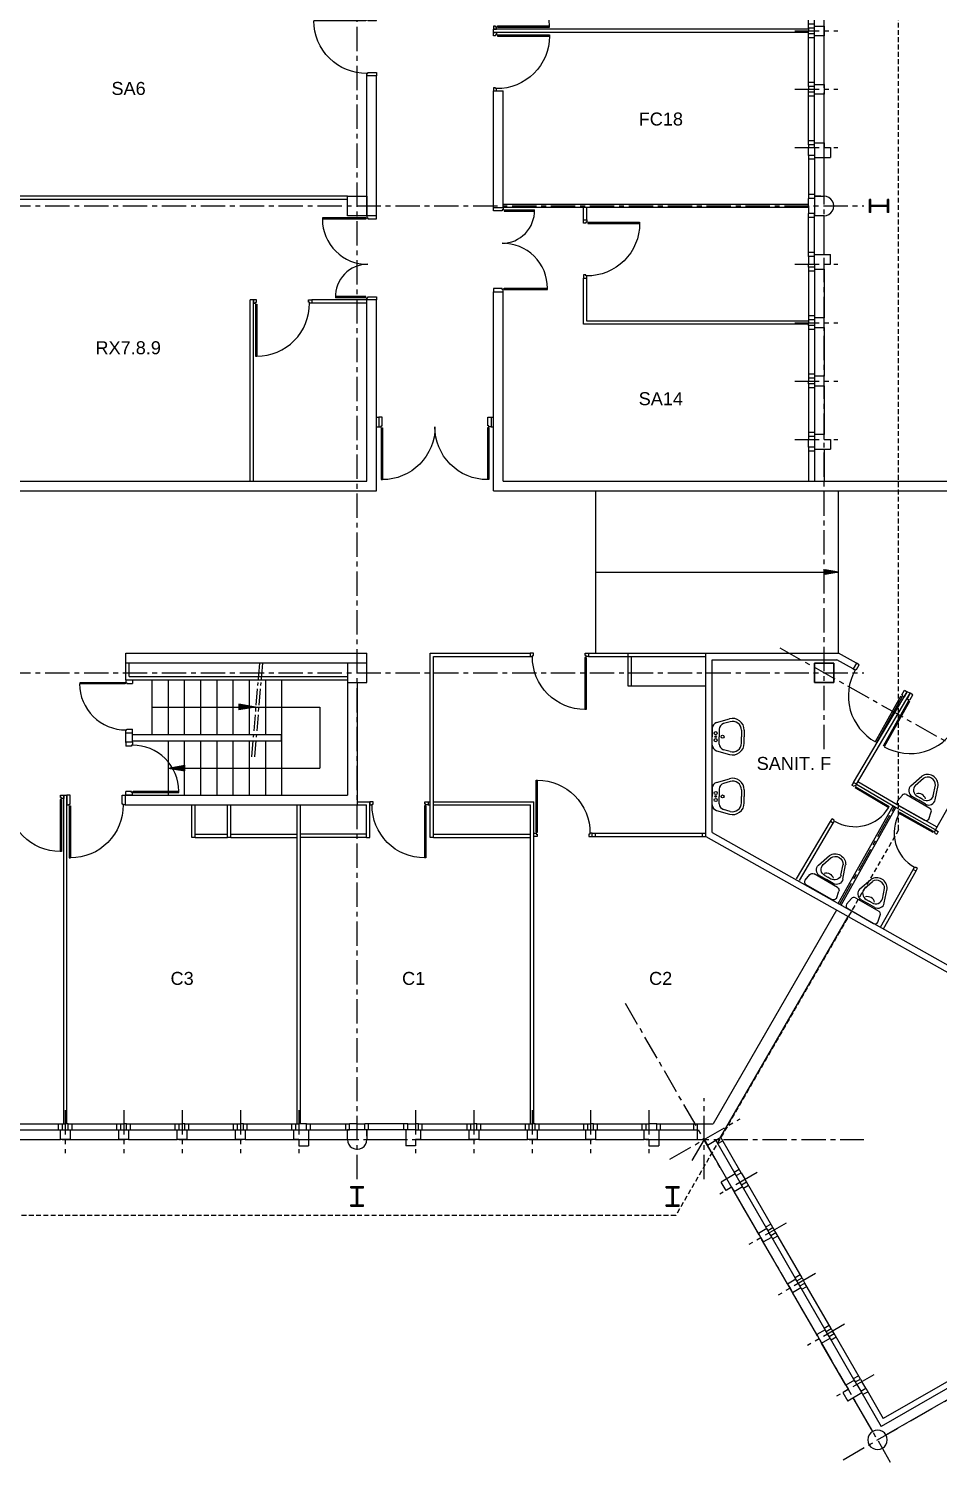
# Model space of a CAD drawing. Extents: x 1614 to 26454, y 2920 to 16595.
# Drawn here: x 7263 to 8666, y 11063 to 13274 of the extents above; entities that cross this region are included whole.
import ezdxf

# ---------------------------------------------------------------- set-up
doc = ezdxf.new("R2010")
doc.units = 0
doc.header["$MEASUREMENT"] = 0
doc.linetypes.add('AXES', pattern=[2, 1.25, -0.25, 0.25, -0.25])
doc.linetypes.add('CACHE', pattern=[0.375, 0.25, -0.125])
doc.layers.get('0').update_dxf_attribs({"linetype": 'CONTINUOUS'})
for name, color, linetype in [('BA_APPUI_FENETRE', 140, 'CONTINUOUS'), ('BA_AUVENT', 140, 'CACHE'), ('BA_AXE_TRAME', 253, 'AXES'), ('BA_CLOISON_EXISTANTE', 4, 'CONTINUOUS'), ('BA_DOUBLAGE', 134, 'CONTINUOUS'), ('BA_ESCALIER', 8, 'CONTINUOUS'), ('BA_MENUIS_EXTERIEURE', 6, 'CONTINUOUS'), ('BA_MENUIS_INTERIEURE', 202, 'CONTINUOUS'), ('BA_STRUCTURE', 5, 'CONTINUOUS'), ('EQ_SANITAIRE', 60, 'CONTINUOUS'), ('TXT_REP_PIECE', 3, 'CONTINUOUS')]:
    doc.layers.add(name, color=color, linetype=linetype)

# ---------------------------------------------------------------- blocks, each defined once
blk = doc.blocks.new('baie1')
at = {"layer": 'BA_APPUI_FENETRE'}
blk.add_line((7.5, -5), (82.5, -5), dxfattribs=at)
at = {"layer": 'BA_DOUBLAGE'}
for p, q in [((4.5, 19), (0, 19)), ((85.5, 19), (90, 19))]:
    blk.add_line(p, q, dxfattribs=at)
at = {"layer": 'BA_MENUIS_EXTERIEURE'}
for p, q in [((4.5, 19), (85.5, 19)), ((4.5, 10), (4.5, 19)), ((4.5, 10), (85.5, 10)), ((10.5, 10), (10.5, 19)), ((79.5, 10), (79.5, 19)), ((85.5, 10), (85.5, 19))]:
    blk.add_line(p, q, dxfattribs=at)
at = {"layer": 'BA_STRUCTURE'}
for points in [[(0, 10), (7.5, 10), (7.5, -5), (0, -5)], [(90, -5), (82.5, -5), (82.5, 10), (90, 10)]]:
    blk.add_lwpolyline(points, dxfattribs=at)
blk = doc.blocks.new('P80_15')
for p, q in [((3.5, 96.5), (5.5, 96.5)), ((3.5, 16.5), (3.5, 96.5)), ((5.5, 16.5), (5.5, 96.6)), ((0, 0), (0, 15)), ((0, 15), (3.5, 15)), ((5, 0), (0, 0)), ((3.5, 16.5), (5.5, 16.5)), ((3.5, 15), (3.5, 13.5)), ((3.5, 13.5), (5, 13.5)), ((5, 13.5), (5, 0)), ((85, 13.5), (85, 0)), ((86.5, 13.5), (85, 13.5)), ((85, 0), (90, 0)), ((90, 15), (86.5, 15)), ((86.5, 15), (86.5, 13.5)), ((90, 0), (90, 15))]:
    blk.add_line(p, q)
for centre, radius, start, end in [((5.6, 15.7), 80.9, 359.5039, 90.0499), ((5, 13.5), 0, 270, 0), ((5.5, 16.5), 0, 270, 0)]:
    blk.add_arc(centre, radius, start, end)
blk = doc.blocks.new('P80_5')
for p, q in [((-5.5, 6.5), (-5.5, 86.6)), ((-3.5, 86.5), (-5.5, 86.5)), ((-3.5, 6.5), (-3.5, 86.5)), ((-90, 0), (-90, 5)), ((-90, 5), (-86.5, 5)), ((-85, 0), (-90, 0)), ((-86.5, 5), (-86.5, 3.5)), ((-86.5, 3.5), (-85, 3.5)), ((-85, 3.5), (-85, 0)), ((-3.5, 6.5), (-5.5, 6.5)), ((-5, 3.5), (-5, 0)), ((-3.5, 3.5), (-5, 3.5)), ((-5, 0), (0, 0)), ((0, 5), (-3.5, 5)), ((-3.5, 5), (-3.5, 3.5)), ((0, 0), (0, 5))]:
    blk.add_line(p, q)
for centre, radius, start, end in [((-5.6, 5.7), 80.9, 89.9501, 180.4961), ((-5.5, 6.5), 0, 180, 270), ((-5, 3.5), 0, 180, 270)]:
    blk.add_arc(centre, radius, start, end)
blk = doc.blocks.new('baie2')
at = {"layer": 'BA_DOUBLAGE'}
blk.add_line((-12, 19), (0, 19), dxfattribs=at)
at = {"layer": 'BA_MENUIS_EXTERIEURE'}
for p, q in [((-78.3, 10), (-78.3, 19)), ((-12, 19), (-78.3, 19)), ((-12, 10), (-78.3, 10)), ((-72.3, 10), (-72.3, 19)), ((-18, 10), (-18, 19)), ((-12, 10), (-12, 19))]:
    blk.add_line(p, q, dxfattribs=at)
at = {"layer": 'BA_STRUCTURE'}
for p, q in [((-75, 0), (-75, 10)), ((0, 10), (-15, 10)), ((-15, 10), (-15, -15)), ((0, -15), (-15, -15)), ((0, -5), (0, -15))]:
    blk.add_line(p, q, dxfattribs=at)
blk = doc.blocks.new('P160_15')
for p, q in [((3.5, 16.5), (3.5, 96.5)), ((3.5, 96.5), (5.5, 96.5)), ((5.5, 16.5), (5.5, 96.6)), ((167.5, 16.5), (167.5, 96.6)), ((169.5, 96.5), (167.5, 96.5)), ((169.5, 16.5), (169.5, 96.5)), ((0, 0), (0, 15)), ((0, 15), (3.5, 15)), ((5, 0), (0, 0)), ((3.5, 16.5), (5.5, 16.5)), ((3.5, 15), (3.5, 13.5)), ((3.5, 13.5), (5, 13.5)), ((5, 13.5), (5, 0)), ((169.5, 16.5), (167.5, 16.5)), ((168, 13.5), (168, 0)), ((169.5, 13.5), (168, 13.5)), ((168, 0), (173, 0)), ((169.5, 15), (169.5, 13.5)), ((173, 15), (169.5, 15)), ((173, 0), (173, 15))]:
    blk.add_line(p, q)
for centre, radius, start, end in [((5.6, 15.7), 80.9, 359.5039, 90.0499), ((167.4, 15.7), 80.9, 89.9501, 180.4961), ((5, 13.5), 0, 270, 0), ((5.5, 16.5), 0, 270, 0), ((167.5, 16.5), 0, 180, 270), ((168, 13.5), 0, 180, 270)]:
    blk.add_arc(centre, radius, start, end)
blk = doc.blocks.new('LAV60')
for p, q in [((-14.4, 0), (0, 0)), ((14.4, 0), (0, 0)), ((-24, -7.3), (-30.4, -29.5)), ((-25.6, -30.9), (-22.3, -19.3)), ((-12.7, -12), (0, -12)), ((12.7, -12), (0, -12)), ((25.6, -30.9), (22.3, -19.3)), ((24, -7.3), (30.4, -29.5)), ((-11.2, -50), (0, -50)), ((-11.2, -55), (0, -55)), ((11.2, -50), (0, -50)), ((11.2, -55), (0, -55))]:
    blk.add_line(p, q)
for centre, radius in [((-6, -6), 2.61), ((0, -17.8), 2.54), ((0, -6), 1.44), ((6, -6), 2.61)]:
    blk.add_circle(centre, radius)
for centre, radius, start, end in [((-14.4, -10), 10, 90, 164.0546), ((14.4, -10), 10, 15.9454, 90), ((-12.7, -22), 10, 90, 164.0546), ((12.7, -22), 10, 15.9454, 90), ((-11.2, -35), 20, 164.0546, 270), ((-11.2, -35), 15, 164.0546, 270), ((11.2, -35), 20, 270, 15.9454), ((11.2, -35), 15, 270, 15.9454)]:
    blk.add_arc(centre, radius, start, end)
blk = doc.blocks.new('WC')
for p, q in [((-5, 27.9), (-16.3, 25.7)), ((0, -22.9), (0, 22.9)), ((-35.6, 21.6), (-56.7, 14.5)), ((-39.3, 16.2), (-55.4, 10.7)), ((-26.4, 5.3), (-26.4, 0)), ((-26.4, -5.3), (-26.4, 0)), ((-20.3, 14), (-22.5, 14)), ((-22.4, 12.2), (-22.4, 0)), ((-22.4, -12.2), (-22.4, 0)), ((-20.3, -20.8), (-20.3, 20.8)), ((-35.6, -21.6), (-56.7, -14.5)), ((-39.3, -16.2), (-55.4, -10.7)), ((-20.3, -14), (-22.5, -14)), ((-5, -27.9), (-16.3, -25.7))]:
    blk.add_line(p, q)
for centre, radius, start, end in [((-32.4, 12.2), 10, 0, 108.6162), ((-15.3, 20.8), 5, 101.0796, 180), ((-5, 22.9), 5, 0, 90), ((-49.5, 0), 16.2, 116.4444, 180), ((-49.5, -0.4), 16.2, 178.1961, 178.7319), ((-49.5, 0), 16.2, 180, 243.5556), ((-49.5, 0), 12.2, 116.4444, 180), ((-49.5, 0), 12.2, 180, 243.5556), ((-37.4, 5.3), 11, 0, 102.4), ((-21.2, 0), 11.5, 134.9643, 225.0357), ((-37.4, -5.3), 11, 257.6, 0), ((-32.4, -12.2), 10, 251.3838, 0), ((-15.3, -20.8), 5, 180, 258.9204), ((-5, -22.9), 5, 270, 0)]:
    blk.add_arc(centre, radius, start, end)

msp = doc.modelspace()

# ---------------------------------------------------------------- hatches: boundary and pattern name
at = {"layer": 'BA_ESCALIER'}
h = msp.add_hatch(color=256, dxfattribs=at)
h.paths.add_polyline_path([(8500.6, 12436.1), (8500.6, 12438), (8491.5, 12439.5), (8491.5, 12436.1)])
h.paths.add_polyline_path([(8491.5, 12436.1), (8491.5, 12432.6), (8500.6, 12434.1), (8500.6, 12436.1)])
h.paths.add_polyline_path([(8500.6, 12438), (8500.6, 12436.1), (8512.2, 12436.1)])
h.paths.add_polyline_path([(8512.2, 12436.1), (8500.6, 12436.1), (8500.6, 12434.1)])
h = msp.add_hatch(color=256, dxfattribs=at)
h.paths.add_polyline_path([(7598.6, 12227.8), (7598.6, 12230.2), (7587.3, 12232.1), (7587.3, 12227.8)])
h.paths.add_polyline_path([(7587.3, 12227.8), (7587.3, 12223.5), (7598.6, 12225.4), (7598.6, 12227.8)])
h.paths.add_polyline_path([(7598.6, 12230.2), (7598.6, 12227.8), (7613.1, 12227.8)])
h.paths.add_polyline_path([(7613.1, 12227.8), (7598.6, 12227.8), (7598.6, 12225.4)])
h = msp.add_hatch(color=256, dxfattribs=at)
h.paths.add_polyline_path([(7492.8, 12133.8), (7492.8, 12131.4), (7504.2, 12129.5), (7504.2, 12133.8)])
h.paths.add_polyline_path([(7504.2, 12133.8), (7504.2, 12138.1), (7492.8, 12136.2), (7492.8, 12133.8)])
h.paths.add_polyline_path([(7492.8, 12131.4), (7492.8, 12133.8), (7478.3, 12133.8)])
h.paths.add_polyline_path([(7478.3, 12133.8), (7492.8, 12133.8), (7492.8, 12136.2)])

# ---------------------------------------------------------------- linework, layer by layer
at = {"layer": 'BA_APPUI_FENETRE'}
for p, q in [((8489.9, 13015.8), (8489.8, 13075.8)), ((8489.9, 13015.8), (8489.8, 13075.8)), ((8489.8, 12925.8), (8489.8, 12985.8)), ((8489.8, 12925.8), (8489.8, 12985.8)), ((8489.8, 12625.8), (8489.8, 12576.3)), ((8489.8, 12625.8), (8489.8, 12576.3)), ((8137.7, 12310.8), (8137.7, 12561.3)), ((8512.2, 12310.8), (8512.2, 12561.3)), ((7694.8, 11560.8), (7754.8, 11560.9)), ((7694.8, 11560.8), (7754.8, 11560.9)), ((7784.8, 11560.9), (7844.8, 11560.9)), ((7784.8, 11560.9), (7844.8, 11560.9)), ((8234.8, 11560.8), (8294.8, 11560.8)), ((8339.8, 11500.2), (8309.8, 11552.2)), ((8585.3, 11105), (8715.2, 11180)), ((8564.9, 11110.5), (8534.9, 11162.5))]:
    msp.add_line(p, q, dxfattribs=at)
at = {"layer": 'BA_AUVENT', "ltscale": 30}
for p, q in [((8604.5, 12038.5), (8604.5, 14910.8)), ((8604.5, 12038.5), (8261, 11443.5)), ((8261, 11443.5), (6486.4, 11443.5))]:
    msp.add_line(p, q, dxfattribs=at)
at = {"layer": 'BA_AXE_TRAME', "ltscale": 30}
for p, q in [((7769.8, 11499.7), (7769.8, 15221.9)), ((8489.8, 12163.1), (8489.8, 14992.7)), ((8444.7, 13270.8), (8510.9, 13270.8)), ((8444.7, 13180.8), (8510.9, 13180.8)), ((8444.7, 13090.8), (8510.9, 13090.8)), ((8444.7, 13090.8), (8510.9, 13090.8)), ((2668.7, 13000.8), (8550.9, 13000.8)), ((8444.7, 12910.8), (8510.9, 12910.8)), ((8444.7, 12910.8), (8510.9, 12910.8)), ((8444.7, 12820.8), (8510.9, 12820.8)), ((8444.7, 12820.8), (8510.9, 12820.8)), ((8444.7, 12730.8), (8510.9, 12730.8)), ((8444.7, 12730.8), (8510.9, 12730.8)), ((8444.7, 12640.8), (8510.9, 12640.8)), ((8444.7, 12640.8), (8510.9, 12640.8)), ((8421.5, 12319.2), (8891.9, 12054.7)), ((2668.7, 12280.8), (8550.9, 12280.8)), ((8519.4, 11066.9), (10500.2, 12210.5)), ((8513.9, 11923.7), (8600.9, 12078.4)), ((8592.3, 11062.8), (8181.8, 11773.9)), ((8304.8, 11499.7), (8304.8, 11624.8)), ((8304.8, 11499.7), (8304.8, 11624.8)), ((7319.8, 11605.9), (7319.8, 11539.7)), ((7409.8, 11605.9), (7409.8, 11539.7)), ((7499.8, 11605.9), (7499.8, 11539.7)), ((7589.8, 11605.9), (7589.8, 11539.7)), ((7589.8, 11605.9), (7589.8, 11539.7)), ((7679.8, 11605.9), (7679.8, 11539.7)), ((7679.8, 11605.9), (7679.8, 11539.7)), ((7859.8, 11605.9), (7859.8, 11539.7)), ((7859.8, 11605.9), (7859.8, 11539.7)), ((7949.8, 11605.9), (7949.8, 11539.7)), ((7949.8, 11605.9), (7949.8, 11539.7)), ((8039.8, 11605.9), (8039.8, 11539.7)), ((8039.8, 11605.9), (8039.8, 11539.7)), ((8129.8, 11605.9), (8129.8, 11539.7)), ((8129.8, 11605.9), (8129.8, 11539.7)), ((8219.8, 11605.9), (8219.8, 11539.7)), ((8219.8, 11605.9), (8219.8, 11539.7)), ((8251.9, 11530.3), (8360.2, 11592.8)), ((8251.9, 11530.3), (8360.2, 11592.8)), ((4314.8, 11560.8), (8550.9, 11560.8)), ((8304.8, 11560.8), (8283.2, 11523.3)), ((8386.4, 11509.7), (8329, 11476.7)), ((8386.4, 11509.7), (8329, 11476.7)), ((8431.4, 11431.8), (8374, 11398.7)), ((8476.4, 11353.9), (8419, 11320.8)), ((8521.4, 11275.9), (8464, 11242.8)), ((8566.4, 11198), (8509, 11164.9))]:
    msp.add_line(p, q, dxfattribs=at)
at = {"layer": 'BA_CLOISON_EXISTANTE'}
for p, q in [((8465.8, 13273.3), (7979.8, 13273.3)), ((7979.8, 13268.3), (7979.8, 13273.3)), ((8465.8, 13268.3), (7979.8, 13268.3)), ((7754.8, 13015.8), (7073.8, 13015.8)), ((7754.8, 13010.8), (7073.8, 13010.8)), ((8465.8, 13003.3), (7994.8, 13003.3)), ((8465.8, 13003.3), (7994.8, 13003.3)), ((8465.8, 12998.3), (7994.8, 12998.3)), ((8465.8, 12998.3), (7994.8, 12998.3)), ((8118.8, 12979.4), (8118.8, 12998.3)), ((8123.8, 12979.4), (8123.8, 12998.3)), ((8118.8, 12818.3), (8118.8, 12889.4)), ((8123.8, 12823.3), (8123.8, 12889.4)), ((7604.8, 12576.3), (7604.8, 12855.8)), ((7609.8, 12855.8), (7604.8, 12855.8)), ((7604.8, 12576.3), (7604.8, 12855.8)), ((7609.8, 12855.8), (7604.8, 12855.8)), ((7609.8, 12576.3), (7609.8, 12855.8)), ((7609.8, 12576.3), (7609.8, 12855.8)), ((7784.8, 12855.8), (7699.8, 12855.8)), ((7784.8, 12855.8), (7699.8, 12855.8)), ((7784.8, 12850.8), (7699.8, 12850.8)), ((7784.8, 12850.8), (7699.8, 12850.8)), ((8465.8, 12818.3), (8118.8, 12818.3)), ((8465.8, 12823.3), (8123.8, 12823.3)), ((7413.3, 12269.8), (7413.3, 12295.8)), ((7418.3, 12274.8), (7418.3, 12295.8)), ((7882.3, 12310.8), (8036.6, 12310.8)), ((7882.3, 12026.8), (7882.3, 12310.8)), ((7887.3, 12305.8), (8036.6, 12305.8)), ((7887.3, 12026.8), (7887.3, 12305.8)), ((7934.8, 12310.8), (8036.6, 12310.8)), ((7934.8, 12305.8), (8036.6, 12305.8)), ((8126.6, 12310.8), (8307.3, 12310.8)), ((8126.6, 12310.8), (8307.3, 12310.8)), ((8126.6, 12305.8), (8307.3, 12305.8)), ((8126.6, 12305.8), (8307.3, 12305.8)), ((8187.3, 12310.8), (8187.3, 12260.8)), ((8187.3, 12310.8), (8187.3, 12260.8)), ((8192.3, 12305.8), (8192.3, 12260.8)), ((8192.3, 12305.8), (8192.3, 12260.8)), ((8307.3, 12028.4), (8307.3, 12310.8)), ((8307.3, 12310.8), (8377.3, 12310.8)), ((8317.3, 12034.3), (8317.3, 12300.8)), ((8317.3, 12300.8), (8377.3, 12300.8)), ((8377.3, 12310.8), (8512.2, 12310.8)), ((8377.3, 12300.8), (8509.6, 12300.8)), ((8534.8, 12286.7), (8509.6, 12300.8)), ((8539.6, 12295.4), (8512.2, 12310.8)), ((7418.3, 12274.8), (7754.8, 12274.8)), ((7413.3, 12269.8), (7754.8, 12269.8)), ((8187.3, 12260.8), (8192.3, 12260.8)), ((8187.3, 12260.8), (8192.3, 12260.8)), ((8535.3, 12111.5), (8618.2, 12251.6)), ((8622.6, 12249.1), (8618.2, 12251.6)), ((8539.6, 12109), (8622.6, 12249.1)), ((7413.3, 12173.3), (7413.3, 12188.1)), ((7423.3, 12173.3), (7423.3, 12188.1)), ((7423.3, 12185.8), (7653.3, 12185.8)), ((7653.3, 12175.8), (7653.3, 12185.8)), ((7423.3, 12175.8), (7653.3, 12175.8)), ((8661.6, 12038.5), (8737.5, 12173.4)), ((8539.6, 12109), (8599.8, 12073.3)), ((8542.1, 12113.3), (8602.4, 12077.6)), ((7317.3, 11584.8), (7317.3, 12091.8)), ((7317.3, 12091.8), (7322.3, 12091.8)), ((7322.3, 11584.8), (7322.3, 12091.8)), ((7514.8, 12026.8), (7514.8, 12076.8)), ((7519.8, 12026.8), (7519.8, 12076.8)), ((7569.8, 12026.8), (7569.8, 12076.8)), ((7574.8, 12026.8), (7574.8, 12076.8)), ((7677.3, 11584.8), (7677.3, 12076.8)), ((7677.3, 11584.8), (7677.3, 12076.8)), ((7682.3, 11584.8), (7682.3, 12076.8)), ((7682.3, 11584.8), (7682.3, 12076.8)), ((7769.8, 12081.8), (7785.8, 12081.8)), ((7769.8, 12081.8), (7789.3, 12081.8)), ((7769.8, 12076.8), (7784.3, 12076.8)), ((7784.3, 12026.8), (7784.3, 12076.8)), ((7789.3, 12026.8), (7789.3, 12081.8)), ((7879.1, 12081.8), (7882.3, 12081.8)), ((7879.3, 12076.8), (7882.3, 12076.8)), ((7887.3, 12081.8), (7947.3, 12081.8)), ((7887.3, 12081.8), (8042.3, 12081.8)), ((7887.3, 12076.8), (7947.3, 12076.8)), ((7887.3, 12076.8), (8037.3, 12076.8)), ((8037.3, 11584.8), (8037.3, 12076.8)), ((8042.3, 11584.8), (8042.3, 12081.8)), ((8511.7, 11924.9), (8596.3, 12075.4)), ((8664.1, 12042.8), (8603.1, 12077.2)), ((8516, 11922.5), (8600.6, 12072.8)), ((8661.6, 12038.5), (8600.6, 12072.8)), ((8302.3, 12028.4), (8302.3, 12033.4)), ((8317.3, 12034.3), (8713.7, 11811.3)), ((8447.4, 11963.1), (8499.6, 12051.3)), ((8451.7, 11960.5), (8503.9, 12048.7)), ((7519.8, 12026.8), (7514.8, 12026.8)), ((7574.8, 12026.8), (7569.8, 12026.8)), ((7784.3, 12026.8), (7789.3, 12026.8)), ((7887.3, 12026.8), (7882.3, 12026.8)), ((8307.3, 12028.4), (8713.7, 11799.8)), ((8577, 11888.1), (8627.3, 11977.5)), ((8581.4, 11885.7), (8631.7, 11975))]:
    msp.add_line(p, q, dxfattribs=at)
at = {"layer": 'BA_DOUBLAGE'}
for p, q in [((8465.8, 13176.3), (8465.8, 13180.8)), ((8465.8, 13000.8), (8465.8, 13012.5)), ((8465.8, 13000.8), (8465.8, 13012.5)), ((8465.8, 13000.8), (8465.8, 12989.2)), ((8465.8, 13000.8), (8465.8, 12989.2)), ((8465.8, 12628.8), (8465.8, 12640.8)), ((8465.8, 12628.8), (8465.8, 12640.8)), ((7769.8, 11584.8), (7758.2, 11584.8)), ((7769.8, 11584.8), (7758.2, 11584.8)), ((7769.8, 11584.8), (7781.5, 11584.8)), ((7769.8, 11584.8), (7781.5, 11584.8)), ((7945.3, 11584.8), (7949.8, 11584.8)), ((7945.3, 11584.8), (7949.8, 11584.8)), ((8231.8, 11584.8), (8219.8, 11584.8)), ((8231.8, 11584.8), (8219.8, 11584.8)), ((8362.1, 11509.6), (8368.1, 11499.2)), ((8362.1, 11509.6), (8368.1, 11499.2)), ((8505.4, 11261.5), (8503.1, 11265.4)), ((8554.1, 11177), (8548.1, 11187.4))]:
    msp.add_line(p, q, dxfattribs=at)
at = {"layer": 'BA_ESCALIER'}
for p, q in [((8137.7, 12436.1), (8512.2, 12436.1)), ((8512.2, 12436.1), (8491.5, 12439.5)), ((8491.5, 12439.5), (8491.5, 12432.6)), ((8512.2, 12436.1), (8491.5, 12432.6)), ((7453.3, 12269.8), (7453.3, 12185.8)), ((7478.3, 12269.8), (7478.3, 12185.8)), ((7503.3, 12269.8), (7503.3, 12185.8)), ((7528.3, 12269.8), (7528.3, 12185.8)), ((7553.3, 12269.8), (7553.3, 12185.8)), ((7578.3, 12269.8), (7578.3, 12185.8)), ((7603.3, 12269.8), (7603.3, 12185.8)), ((7628.3, 12269.8), (7628.3, 12185.8)), ((7653.3, 12269.8), (7653.3, 12091.8)), ((7613.1, 12227.8), (7587.3, 12232.1)), ((7587.3, 12232.1), (7587.3, 12223.5)), ((7453.3, 12227.8), (7712.2, 12227.8)), ((7613.1, 12227.8), (7587.3, 12223.5)), ((7712.2, 12227.8), (7712.2, 12133.8)), ((7478.3, 12175.8), (7478.3, 12091.8)), ((7503.3, 12175.8), (7503.3, 12091.8)), ((7528.3, 12175.8), (7528.3, 12091.8)), ((7553.3, 12175.8), (7553.3, 12091.8)), ((7578.3, 12175.8), (7578.3, 12091.8)), ((7603.3, 12175.8), (7603.3, 12091.8)), ((7628.3, 12175.8), (7628.3, 12091.8)), ((7478.3, 12133.8), (7504.2, 12138.1)), ((7478.3, 12133.8), (7712.2, 12133.8)), ((7478.3, 12133.8), (7504.2, 12129.5)), ((7504.2, 12129.5), (7504.2, 12138.1))]:
    msp.add_line(p, q, dxfattribs=at)
at = {"layer": 'BA_MENUIS_EXTERIEURE'}
for p, q in [((8474.8, 13176.3), (8465.8, 13176.3)), ((8474.8, 13170.3), (8465.8, 13170.3)), ((8559.8, 12990.8), (8559.8, 13010.8)), ((8561.8, 13010.8), (8559.8, 13010.8)), ((8561.8, 12990.8), (8561.8, 13010.8)), ((8589.8, 13010.8), (8587.8, 13010.8)), ((8587.8, 12990.8), (8587.8, 13010.8)), ((8589.8, 12990.8), (8589.8, 13010.8)), ((8561.8, 12990.8), (8559.8, 12990.8)), ((8587.8, 13001.8), (8561.8, 13001.8)), ((8587.8, 12999.8), (8561.8, 12999.8)), ((8589.8, 12990.8), (8587.8, 12990.8)), ((8465.8, 12628.8), (8465.8, 12576.3)), ((8474.8, 12628.8), (8465.8, 12628.8)), ((8465.8, 12628.8), (8465.8, 12576.3)), ((8474.8, 12628.8), (8465.8, 12628.8)), ((8474.8, 12628.8), (8474.8, 12576.3)), ((8474.8, 12628.8), (8474.8, 12576.3)), ((8474.8, 12622.8), (8465.8, 12622.8)), ((8474.8, 12622.8), (8465.8, 12622.8)), ((7669.3, 11575.8), (7669.3, 11584.8)), ((7669.3, 11575.8), (7669.3, 11584.8)), ((7675.3, 11575.8), (7675.3, 11584.8)), ((7675.3, 11575.8), (7675.3, 11584.8)), ((8231.8, 11575.8), (8231.8, 11584.8)), ((8231.8, 11584.8), (8298.2, 11584.8)), ((8231.8, 11584.8), (8298.2, 11584.8)), ((8231.8, 11575.8), (8231.8, 11584.8)), ((8231.8, 11575.8), (8294.8, 11575.8)), ((8231.8, 11575.8), (8294.8, 11575.8)), ((8237.8, 11575.8), (8237.8, 11584.8)), ((8237.8, 11575.8), (8237.8, 11584.8)), ((8288.8, 11575.8), (8288.8, 11584.8)), ((8288.8, 11575.8), (8288.8, 11584.8)), ((8294.8, 11575.8), (8294.8, 11584.8)), ((8294.8, 11575.8), (8294.8, 11584.8)), ((8322.8, 11559.7), (8330.6, 11564.2)), ((8322.8, 11559.7), (8330.6, 11564.2)), ((8354.3, 11505.1), (8322.8, 11559.7)), ((8354.3, 11505.1), (8322.8, 11559.7)), ((8325.8, 11554.5), (8333.6, 11559)), ((8325.8, 11554.5), (8333.6, 11559)), ((8362.1, 11509.6), (8330.2, 11564.8)), ((8362.1, 11509.6), (8330.2, 11564.8)), ((8351.3, 11510.3), (8359.1, 11514.8)), ((8351.3, 11510.3), (8359.1, 11514.8)), ((8354.3, 11505.1), (8362.1, 11509.6)), ((8354.3, 11505.1), (8362.1, 11509.6)), ((7759.8, 11488.2), (7779.8, 11488.2)), ((7759.8, 11486.2), (7759.8, 11488.2)), ((7759.8, 11486.2), (7779.8, 11486.2)), ((7768.8, 11460.2), (7768.8, 11486.2)), ((7770.8, 11460.2), (7770.8, 11486.2)), ((7779.8, 11486.2), (7779.8, 11488.2)), ((8246.5, 11488.2), (8266.5, 11488.2)), ((8246.5, 11486.2), (8246.5, 11488.2)), ((8246.5, 11486.2), (8266.5, 11486.2)), ((8255.5, 11460.2), (8255.5, 11486.2)), ((8257.5, 11460.2), (8257.5, 11486.2)), ((8266.5, 11486.2), (8266.5, 11488.2)), ((7759.8, 11458.2), (7759.8, 11460.2)), ((7759.8, 11460.2), (7779.8, 11460.2)), ((7759.8, 11458.2), (7779.8, 11458.2)), ((7779.8, 11458.2), (7779.8, 11460.2)), ((8246.5, 11458.2), (8246.5, 11460.2)), ((8246.5, 11460.2), (8266.5, 11460.2)), ((8246.5, 11458.2), (8266.5, 11458.2)), ((8266.5, 11458.2), (8266.5, 11460.2)), ((8737, 11220.3), (8581.1, 11130.3)), ((8733.7, 11208), (8577.8, 11118)), ((8546.3, 11172.5), (8554.1, 11177)), ((8546.3, 11172.5), (8577.8, 11118)), ((8549.3, 11167.3), (8557.1, 11171.8)), ((8554.1, 11177), (8581.1, 11130.3))]:
    msp.add_line(p, q, dxfattribs=at)
at = {"layer": 'BA_MENUIS_INTERIEURE'}
for p, q in [((7783.3, 12982.3), (7716.3, 12982.3)), ((7716.3, 12982.3), (7716.3, 12980.3)), ((7783.3, 12982.3), (7716.3, 12982.3)), ((7716.3, 12982.3), (7716.3, 12980.3)), ((7783.3, 12982.3), (7783.3, 12980.3)), ((7783.3, 12982.3), (7783.3, 12980.3)), ((7784.8, 12985.8), (7784.8, 12982.3)), ((7799.8, 12985.8), (7784.8, 12985.8)), ((7799.8, 12985.8), (7784.8, 12985.8)), ((7784.8, 12985.8), (7784.8, 12982.3)), ((7784.8, 12982.3), (7786.3, 12982.3)), ((7784.8, 12982.3), (7786.3, 12982.3)), ((7786.3, 12982.3), (7786.3, 12980.8)), ((7786.3, 12982.3), (7786.3, 12980.8)), ((7799.8, 12980.8), (7799.8, 12985.8)), ((7799.8, 12980.8), (7799.8, 12985.8)), ((7979.8, 12998.3), (7994.8, 12998.3)), ((7979.8, 12993.3), (7979.8, 12998.3)), ((7979.8, 12998.3), (7994.8, 12998.3)), ((7979.8, 12993.3), (7979.8, 12998.3)), ((7993.3, 12993.3), (7979.8, 12993.3)), ((7993.3, 12993.3), (7979.8, 12993.3)), ((7993.3, 12994.8), (7993.3, 12993.3)), ((7994.8, 12994.8), (7993.3, 12994.8)), ((7994.8, 12994.8), (7993.3, 12994.8)), ((7993.3, 12994.8), (7993.3, 12993.3)), ((7994.8, 12998.3), (7994.8, 12994.8)), ((7994.8, 12998.3), (7994.8, 12994.8)), ((7996.3, 12994.8), (7996.3, 12992.8)), ((7996.3, 12994.8), (8043.3, 12994.8)), ((7996.3, 12994.8), (8043.3, 12994.8)), ((7996.3, 12994.8), (7996.3, 12992.8)), ((7996.3, 12992.8), (8043.3, 12992.8)), ((7996.3, 12992.8), (8043.3, 12992.8)), ((7783.3, 12980.3), (7716.3, 12980.3)), ((7783.3, 12980.3), (7716.3, 12980.3)), ((7786.3, 12980.8), (7799.8, 12980.8)), ((7786.3, 12980.8), (7799.8, 12980.8)), ((7993.3, 12873.3), (7979.8, 12873.3)), ((7979.8, 12873.3), (7979.8, 12868.3)), ((7993.3, 12873.3), (7979.8, 12873.3)), ((7979.8, 12873.3), (7979.8, 12868.3)), ((7993.3, 12871.8), (7993.3, 12873.3)), ((7993.3, 12871.8), (7993.3, 12873.3)), ((7994.8, 12871.8), (7993.3, 12871.8)), ((7994.8, 12871.8), (7993.3, 12871.8)), ((7994.8, 12868.3), (7994.8, 12871.8)), ((7994.8, 12868.3), (7994.8, 12871.8)), ((7996.3, 12873.8), (8063.3, 12873.8)), ((7996.3, 12871.8), (7996.3, 12873.8)), ((7996.3, 12873.8), (8063.3, 12873.8)), ((7996.3, 12871.8), (7996.3, 12873.8)), ((7996.3, 12871.8), (8063.3, 12871.8)), ((7996.3, 12871.8), (8063.3, 12871.8)), ((8063.3, 12871.8), (8063.3, 12873.8)), ((8063.3, 12871.8), (8063.3, 12873.8)), ((7783.3, 12861.3), (7736.3, 12861.3)), ((7783.3, 12861.3), (7736.3, 12861.3)), ((7783.3, 12859.3), (7736.3, 12859.3)), ((7783.3, 12859.3), (7736.3, 12859.3)), ((7783.3, 12859.3), (7783.3, 12861.3)), ((7783.3, 12859.3), (7783.3, 12861.3)), ((7784.8, 12859.3), (7786.3, 12859.3)), ((7784.8, 12855.8), (7784.8, 12859.3)), ((7784.8, 12855.8), (7784.8, 12859.3)), ((7784.8, 12859.3), (7786.3, 12859.3)), ((7799.8, 12855.8), (7784.8, 12855.8)), ((7799.8, 12855.8), (7784.8, 12855.8)), ((7786.3, 12859.3), (7786.3, 12860.8)), ((7786.3, 12860.8), (7799.8, 12860.8)), ((7786.3, 12860.8), (7799.8, 12860.8)), ((7786.3, 12859.3), (7786.3, 12860.8)), ((7799.8, 12860.8), (7799.8, 12855.8)), ((7799.8, 12860.8), (7799.8, 12855.8)), ((7979.8, 12868.3), (7994.8, 12868.3)), ((7979.8, 12868.3), (7994.8, 12868.3)), ((7413.3, 12310.8), (7784.8, 12310.8)), ((7784.8, 12295.8), (7413.3, 12295.8)), ((7595.9, 12310.8), (7645.9, 12310.8)), ((7645.9, 12295.8), (7595.9, 12295.8)), ((7650.9, 12310.8), (7754.8, 12310.8)), ((7754.8, 12295.8), (7650.9, 12295.8)), ((8539.6, 12295.4), (8534.8, 12286.7)), ((8534.8, 12286.7), (8537.8, 12285)), ((8537.8, 12285), (8538.6, 12286.3)), ((8538.6, 12286.3), (8539.9, 12285.6)), ((8544, 12293), (8539.6, 12295.4)), ((8539.9, 12285.6), (8544, 12293)), ((7412, 12263.5), (7341.9, 12263.5)), ((7342, 12265.3), (7342, 12263.5)), ((7412, 12265.3), (7342, 12265.3)), ((7412, 12265.3), (7412, 12263.5)), ((7413.3, 12269.8), (7423.3, 12269.8)), ((7413.3, 12269.8), (7413.3, 12265.3)), ((7413.3, 12265.3), (7414.6, 12265.3)), ((7414.6, 12265.3), (7414.6, 12264)), ((7414.6, 12264), (7423.3, 12264)), ((7423.3, 12269.8), (7423.3, 12264)), ((8192.3, 12260.8), (8307.3, 12260.8)), ((8192.3, 12260.8), (8307.3, 12260.8)), ((8609.7, 12246.6), (8613.9, 12254)), ((8618.2, 12251.6), (8613.1, 12243)), ((8613.9, 12254.1), (8618.2, 12251.6)), ((8607.8, 12244.2), (8568.8, 12174.3)), ((8609.6, 12243.3), (8570.6, 12173.4)), ((8620.1, 12237.4), (8581, 12167.5)), ((8621.8, 12236.4), (8582.7, 12166.5)), ((8609.6, 12243.3), (8607.8, 12244.2)), ((8611.1, 12245.9), (8609.7, 12246.6)), ((8610.3, 12244.6), (8611.1, 12245.9)), ((8613.4, 12242.9), (8610.3, 12244.6)), ((8622.6, 12249.1), (8617.7, 12240.4)), ((8617.7, 12240.4), (8620.8, 12238.7)), ((8620.1, 12237.4), (8621.8, 12236.4)), ((8620.8, 12238.7), (8621.5, 12240)), ((8621.5, 12240), (8622.8, 12239.3)), ((8626.9, 12246.6), (8622.6, 12249.1)), ((8622.8, 12239.3), (8626.9, 12246.6)), ((7413.3, 12188.1), (7413.3, 12192.7)), ((7413.3, 12192.7), (7414.6, 12192.7)), ((7413.3, 12188.1), (7423.3, 12188.1)), ((7414.6, 12192.7), (7414.6, 12194)), ((7414.6, 12194), (7423.3, 12194)), ((7423.3, 12188.1), (7423.3, 12194)), ((7423.3, 12173.5), (7413.3, 12173.5)), ((7413.3, 12173.5), (7413.3, 12167.6)), ((7422, 12167.6), (7413.3, 12167.6)), ((7423.3, 12169), (7422, 12169)), ((7422, 12169), (7422, 12167.6)), ((7423.3, 12173.5), (7423.3, 12169)), ((7413.3, 12091.8), (7413.3, 12097.6)), ((7422, 12097.6), (7413.3, 12097.6)), ((7422, 12096.3), (7422, 12097.6)), ((7424.6, 12096.3), (7424.6, 12098.1)), ((7424.6, 12098.1), (7494.7, 12098.1)), ((7494.6, 12096.3), (7494.6, 12098.1)), ((8535.3, 12111.5), (8532.7, 12107.2)), ((8536.1, 12105.2), (8532.7, 12107.2)), ((8539.6, 12109), (8535.3, 12111.5)), ((8536.6, 12106.2), (8536.1, 12105.2)), ((8537.6, 12105.6), (8536.6, 12106.2)), ((8539.6, 12109), (8537.6, 12105.6)), ((8538.6, 12105), (8537.8, 12103.7)), ((8537.8, 12103.7), (8589.5, 12073.1)), ((8538.6, 12105), (8590.2, 12074.5)), ((7423.3, 12091.8), (7413.3, 12091.8)), ((7423.3, 12096.3), (7422, 12096.3)), ((7423.3, 12091.8), (7423.3, 12096.3)), ((7424.6, 12096.3), (7494.6, 12096.3)), ((8499.6, 12051.3), (8502.1, 12055.6)), ((8505.5, 12053.6), (8502.1, 12055.6)), ((8504.9, 12052.6), (8505.5, 12053.6)), ((8505.9, 12052.1), (8504.9, 12052.6)), ((8590.2, 12074.5), (8589.4, 12073.2)), ((8658, 12034.3), (8605.6, 12063.8)), ((8606.4, 12065.1), (8605.7, 12063.8)), ((8658.7, 12035.7), (8606.4, 12065.1)), ((7519.8, 12031.8), (7569.8, 12031.8)), ((7574.8, 12031.8), (7677.3, 12031.8)), ((7784.3, 12031.8), (7682.3, 12031.8)), ((7887.3, 12031.8), (8037.3, 12031.8)), ((8132.3, 12033.4), (8307.3, 12033.4)), ((8137.3, 12028.4), (8137.3, 12033.4)), ((8503.9, 12048.7), (8499.6, 12051.3)), ((8503.9, 12048.7), (8505.9, 12052.1)), ((8658.7, 12035.7), (8658, 12034.3)), ((8661.6, 12038.5), (8659.7, 12035.1)), ((8659.7, 12035.1), (8660.7, 12034.6)), ((8660.7, 12034.6), (8660.2, 12033.6)), ((8660.2, 12033.6), (8663.5, 12031.7)), ((8661.6, 12038.5), (8666, 12036)), ((8666, 12036), (8663.5, 12031.7)), ((7519.8, 12026.8), (7569.8, 12026.8)), ((7574.8, 12026.8), (7677.3, 12026.8)), ((7784.3, 12026.8), (7682.3, 12026.8)), ((7887.3, 12026.8), (8037.3, 12026.8)), ((8132.3, 12028.4), (8307.3, 12028.4)), ((8627.3, 11977.5), (8629.2, 11980.9)), ((8627.3, 11977.5), (8631.7, 11975)), ((8629.2, 11980.9), (8630.2, 11980.3)), ((8630.2, 11980.3), (8630.7, 11981.3)), ((8630.7, 11981.3), (8634.1, 11979.4)), ((8631.7, 11975), (8634.1, 11979.4))]:
    msp.add_line(p, q, dxfattribs=at)
for centre, radius, start, end in [((7993.3, 12993.3), 50, 270, 1.6992), ((7993.3, 12993.3), 50, 270, 1.6992), ((7993.3, 12993.3), 0, 180, 270), ((7993.3, 12993.3), 0, 180, 270), ((7996.3, 12992.8), 0, 180, 270), ((7996.3, 12992.8), 0, 180, 270), ((7785.4, 12979.9), 69.1, 179.6995, 270.7256), ((7785.4, 12979.9), 69.1, 179.6995, 270.7256), ((7783.3, 12980.3), 0, 270, 0), ((7783.3, 12980.3), 0, 270, 360), ((7786.3, 12980.8), 0, 270, 0), ((7786.3, 12980.8), 0, 270, 360), ((7994.2, 12874.2), 69.1, 359.6995, 90.7256), ((7994.2, 12874.2), 69.1, 359.6995, 90.7256), ((7786.3, 12860.8), 50, 90, 181.6992), ((7786.3, 12860.8), 50, 90, 181.6992), ((7993.3, 12873.3), 0, 90, 180), ((7993.3, 12873.3), 0, 90, 180), ((7996.3, 12873.8), 0, 90, 180), ((7996.3, 12873.8), 0, 90, 180), ((7783.3, 12861.3), 0, 0, 90), ((7783.3, 12861.3), 0, 360, 90), ((7786.3, 12860.8), 0, 0, 90), ((7786.3, 12860.8), 0, 360, 90), ((8608.2, 12245), 80.9, 150.3581, 240.9042), ((7412.7, 12263.5), 70.8, 179.9501, 270.4961), ((7412, 12263.5), 0, 270, 0), ((7414.6, 12264), 0, 270, 0), ((8607.8, 12244.2), 0, 60.8542, 150.8542), ((8609.7, 12246.6), 0, 60.8542, 150.8542), ((8621.8, 12236.4), 0, 330.8027, 60.8027), ((8622.8, 12239.3), 0, 330.8027, 60.8027), ((8622.2, 12237.1), 80.9, 240.7527, 331.2988), ((7423.9, 12098.2), 70.8, 359.9501, 90.4961), ((7422, 12097.6), 0, 90, 180), ((7424.6, 12098.1), 0, 90, 180), ((8536.1, 12105.2), 0, 149.3627, 239.3627), ((8537.8, 12103.7), 0, 149.3627, 239.3627), ((8537.3, 12104), 60.7, 238.8665, 329.4126), ((8658.5, 12034), 60.7, 150.5874, 241.1335), ((8658, 12034.3), 0, 240.6373, 330.6373), ((8660.2, 12033.6), 0, 240.6373, 330.6373)]:
    msp.add_arc(centre, radius, start, end, dxfattribs=at)
at = {"layer": 'BA_STRUCTURE'}
for p, q in [((7784.8, 12985.8), (7784.8, 13201.7)), ((7799.8, 12985.8), (7799.8, 13201.7)), ((7979.8, 13178.3), (7994.8, 13178.3)), ((7979.8, 12998.3), (7979.8, 13178.3)), ((7994.8, 12998.3), (7994.8, 13178.3)), ((8474.8, 13015.8), (8474.8, 12985.8)), ((8474.8, 13015.8), (8489.9, 13015.8)), ((8484.8, 13015.8), (8474.8, 13015.8)), ((8484.8, 13015.8), (8474.8, 13015.8)), ((8474.8, 13015.8), (8489.9, 13015.8)), ((8474.8, 13015.8), (8474.8, 12985.8)), ((8489.8, 12985.8), (8474.8, 12985.8)), ((8484.8, 12985.8), (8474.8, 12985.8)), ((8484.8, 12985.8), (8474.8, 12985.8)), ((8489.8, 12985.8), (8474.8, 12985.8)), ((7784.8, 12576.3), (7784.8, 12855.8)), ((7784.8, 12576.3), (7784.8, 12855.8)), ((7799.8, 12561.3), (7799.8, 12855.8)), ((7799.8, 12561.3), (7799.8, 12855.8)), ((7979.8, 12561.3), (7979.8, 12868.3)), ((7994.8, 12576.3), (7994.8, 12868.3)), ((7799.8, 12675.3), (7803.3, 12675.3)), ((7799.8, 12675.3), (7803.3, 12675.3)), ((7976.3, 12675.3), (7979.8, 12675.3)), ((7976.3, 12675.3), (7979.8, 12675.3)), ((7799.8, 12660.3), (7803.3, 12660.3)), ((7799.8, 12660.3), (7803.3, 12660.3)), ((7976.3, 12660.3), (7979.8, 12660.3)), ((7976.3, 12660.3), (7979.8, 12660.3)), ((8474.8, 12640.8), (8474.8, 12625.8)), ((8474.8, 12640.8), (8474.8, 12625.8)), ((8489.8, 12640.8), (8499.8, 12640.8)), ((8489.8, 12640.8), (8499.8, 12640.8)), ((8499.8, 12640.8), (8499.8, 12625.8)), ((8499.8, 12640.8), (8499.8, 12625.8)), ((8474.8, 12625.8), (8499.8, 12625.8)), ((8474.8, 12625.8), (8499.8, 12625.8)), ((6709.7, 12576.3), (7784.8, 12576.3)), ((6709.7, 12561.3), (7799.8, 12561.3)), ((7979.8, 12561.3), (8611.4, 12561.3)), ((7979.8, 12561.3), (8698.9, 12561.3)), ((7994.8, 12576.3), (8596.4, 12576.3)), ((7994.8, 12576.3), (8698.9, 12576.3)), ((7413.3, 12295.8), (7413.3, 12310.8)), ((7754.8, 12310.8), (7784.8, 12310.8)), ((7784.8, 12295.8), (7784.8, 12310.8)), ((7754.8, 12265.8), (7754.8, 12091.8)), ((7769.8, 12265.8), (7769.8, 12076.8)), ((7412.3, 12091.8), (7754.8, 12091.8)), ((7412.3, 12076.8), (7769.8, 12076.8)), ((8509.2, 11914.8), (8318.7, 11584.8)), ((8526.6, 11905), (8330.2, 11564.8)), ((8495.7, 11891.4), (8318.7, 11584.8)), ((8513.1, 11881.6), (8330.2, 11564.8)), ((7784.8, 11575.8), (7754.8, 11575.8)), ((7754.8, 11560.8), (7754.8, 11575.8)), ((7754.8, 11565.8), (7754.8, 11575.8)), ((7754.8, 11560.8), (7754.8, 11575.8)), ((7754.8, 11565.8), (7754.8, 11575.8)), ((7784.8, 11575.8), (7754.8, 11575.8)), ((7784.8, 11575.8), (7784.8, 11560.7)), ((7784.8, 11565.8), (7784.8, 11575.8)), ((7784.8, 11575.8), (7784.8, 11560.7)), ((7784.8, 11565.8), (7784.8, 11575.8)), ((8219.8, 11575.8), (8234.8, 11575.8)), ((8219.8, 11575.8), (8234.8, 11575.8)), ((8234.8, 11575.8), (8234.8, 11550.8)), ((8234.8, 11575.8), (8234.8, 11550.8)), ((8294.8, 11584.8), (8318.7, 11584.8)), ((8294.8, 11575.8), (8294.8, 11584.8)), ((8294.8, 11584.8), (8318.7, 11584.8)), ((8294.8, 11575.8), (8294.8, 11584.8)), ((8294.8, 11560.8), (8294.8, 11575.8)), ((8294.8, 11560.8), (8294.8, 11575.8)), ((7672.3, 11560.8), (7679.8, 11560.8)), ((7672.3, 11560.8), (7679.8, 11560.8)), ((8219.8, 11560.8), (8219.8, 11550.8)), ((8219.8, 11560.8), (8219.8, 11550.8)), ((8219.8, 11550.8), (8234.8, 11550.8)), ((8219.8, 11550.8), (8234.8, 11550.8)), ((8294.8, 11560.8), (8304.8, 11560.8)), ((8294.8, 11560.8), (8304.8, 11560.8)), ((8309.8, 11552.2), (8304.8, 11560.8)), ((8309.8, 11552.2), (8304.8, 11560.8)), ((8304.8, 11560.8), (8309.8, 11552.2)), ((8309.8, 11552.2), (8322.8, 11559.7)), ((8309.8, 11552.2), (8322.8, 11559.7)), ((8322.8, 11559.6), (8330.6, 11564.1)), ((8322.8, 11559.6), (8330.6, 11564.1)), ((8352.8, 11507.7), (8331.2, 11495.2)), ((8352.8, 11507.7), (8331.2, 11495.2)), ((8360.3, 11494.7), (8352.8, 11507.7)), ((8360.3, 11494.7), (8352.8, 11507.7)), ((8338.7, 11482.2), (8331.2, 11495.2)), ((8338.7, 11482.2), (8331.2, 11495.2)), ((8347.3, 11487.2), (8338.7, 11482.2)), ((8347.3, 11487.2), (8338.7, 11482.2)), ((8527.3, 11175.4), (8518.7, 11170.4)), ((8518.7, 11170.4), (8526.2, 11157.4)), ((8547.8, 11169.9), (8526.2, 11157.4)), ((8540.3, 11182.9), (8547.8, 11169.9))]:
    msp.add_line(p, q, dxfattribs=at)
msp.add_lwpolyline([(8489.8, 13180.8), (8489.8, 13173.3), (8474.8, 13173.3), (8474.8, 13180.8)], dxfattribs=at)
for points in [[(7754.8, 13015.8), (7784.8, 13015.8), (7784.8, 12985.8), (7754.8, 12985.8)], [(7754.8, 13015.8), (7784.8, 13015.8), (7784.8, 12985.8), (7754.8, 12985.8)], [(7784.8, 12295.8), (7754.8, 12295.8), (7754.8, 12265.8), (7784.8, 12265.8)], [(8474.8, 12295.8), (8504.8, 12295.8), (8504.8, 12265.8), (8474.8, 12265.8)], [(8504.8, 12295.8), (8474.8, 12295.8), (8474.8, 12265.8), (8504.8, 12265.8)]]:
    msp.add_lwpolyline(points, close=True, dxfattribs=at)
for centre, start, end in [((8489.8, 13000.8), 270, 90.299), ((8489.8, 13000.8), 270, 90.299), ((7769.8, 11560.8), 180, 0.299), ((7769.8, 11560.8), 180, 0.299), ((8572.3, 11097.5), 119.701, 300), ((8572.3, 11097.5), 300, 120.299)]:
    msp.add_arc(centre, 15, start, end, dxfattribs=at)
at = {"layer": 'TXT_REP_PIECE', "color": 8, "linetype": 'AXES', "ltscale": 20}
for p, q in [((7619, 12295.8), (7607, 12150.8)), ((7623.6, 12295.8), (7611.6, 12150.8))]:
    msp.add_line(p, q, dxfattribs=at)

# ---------------------------------------------------------------- block references
at = {"layer": 'BA_MENUIS_INTERIEURE'}
for p, rotation in [((7979.8, 13273.3), 269.9999999999999), ((7609.8, 12855.8), 180.0000000000001), ((7609.8, 12855.8), 180.0000000000001)]:
    msp.add_blockref('P80_5', p, dxfattribs=dict(at, rotation=rotation))
at = {"layer": 'BA_MENUIS_INTERIEURE', "xscale": -1}
for name, p, rotation in [('P80_15', (7799.8, 13291.7), 90), ('P80_5', (7979.8, 13268.3), 269.9999999999999), ('P80_5', (8118.8, 12979.4), 269.9999999999999), ('P160_15', (7803.3, 12675.3), 179.9999999999999), ('P160_15', (7803.3, 12675.3), 179.9999999999999), ('P80_5', (8126.6, 12310.8), 179.9999999999999), ('P80_5', (8042.3, 12028.4), 359.9999999999999), ('P80_5', (7317.3, 12091.8), 179.9999999999999), ('P80_15', (7322.3, 12091.8), 179.9999999999999), ('P80_5', (7879.3, 12081.8), 179.9999999999999), ('P80_5', (7879.3, 12081.8), 179.9999999999999)]:
    msp.add_blockref(name, p, dxfattribs=dict(at, rotation=rotation))
at = {"layer": 'BA_STRUCTURE', "rotation": 90}
for name, p in [('baie1', (8484.8, 13270.8)), ('baie1', (8484.8, 13180.8)), ('baie1', (8484.8, 13090.8)), ('baie2', (8484.8, 13090.8)), ('baie2', (8484.8, 13090.8))]:
    msp.add_blockref(name, p, dxfattribs=at)
at = {"layer": 'BA_STRUCTURE', "xscale": -1}
for name, p, rotation in [('baie2', (8484.8, 12910.8), 90), ('baie2', (8484.8, 12910.8), 90), ('baie1', (8484.8, 12910.8), 90), ('baie1', (8484.8, 12910.8), 90), ('baie1', (8484.8, 12820.8), 90), ('baie1', (8484.8, 12820.8), 90), ('baie1', (8484.8, 12730.8), 90), ('baie1', (8484.8, 12730.8), 90), ('baie1', (8396.6, 11411.8), 299.9999999952035), ('baie1', (8441.6, 11333.8), 299.9999999952035), ('baie1', (8486.6, 11255.9), 299.9999999952035), ('baie1', (8531.6, 11177.9), 299.9999999952035)]:
    msp.add_blockref(name, p, dxfattribs=dict(at, rotation=rotation))
at = {"layer": 'BA_STRUCTURE'}
for name, p in [('baie1', (7229.8, 11565.8)), ('baie1', (7319.8, 11565.8)), ('baie1', (7409.8, 11565.8)), ('baie1', (7499.8, 11565.8)), ('baie1', (7589.8, 11565.8)), ('baie1', (7589.8, 11565.8)), ('baie2', (7859.8, 11565.8)), ('baie2', (7859.8, 11565.8)), ('baie1', (7859.8, 11565.8)), ('baie1', (7859.8, 11565.8)), ('baie1', (7949.8, 11565.8)), ('baie1', (7949.8, 11565.8)), ('baie1', (8039.8, 11565.8)), ('baie1', (8039.8, 11565.8)), ('baie1', (8129.8, 11565.8)), ('baie1', (8129.8, 11565.8))]:
    msp.add_blockref(name, p, dxfattribs=at)
at = {"layer": 'BA_STRUCTURE', "xscale": -1}
msp.add_blockref('baie2', (7679.8, 11565.8), dxfattribs=at)
msp.add_blockref('baie2', (7679.8, 11565.8), dxfattribs=at)
at = {"layer": 'EQ_SANITAIRE', "xscale": 0.9, "yscale": 0.9, "zscale": 0.9, "rotation": 90.00000000000017}
for p in [(8317.3, 12182.2), (8317.3, 12090)]:
    msp.add_blockref('LAV60', p, dxfattribs=at)
at = {"layer": 'EQ_SANITAIRE', "rotation": 240.0000000000002}
for p in [(8624.6, 12064.8), (8546.1, 11905.6)]:
    msp.add_blockref('WC', p, dxfattribs=at)
at = {"layer": 'EQ_SANITAIRE', "xscale": -1, "rotation": 59.9999999999989}
msp.add_blockref('WC', (8482.2, 11942.4), dxfattribs=at)

# ---------------------------------------------------------------- texts
at = {"layer": 'TXT_REP_PIECE', "char_height": 20, "width": 224.767, "attachment_point": 5}
for s, insert in [('{\\fArial|b0|i0|c0|p34;SA6}', (7417.3, 13182)), ('{\\fArial|b0|i0|c0|p34;FC18}', (8238.1, 13134.8)), ('{\\fArial|b0|i0|c0|p34;RX7.8.9}', (7416.7, 12782)), ('{\\fArial|b0|i0|c0|p34;SA14}', (8238.1, 12703.4)), ('{\\fArial|b0|i0|c0|p34;SANIT. F}', (8443.3, 12140.8)), ('{\\fArial|b0|i0|c0|p34;C3}', (7499.9, 11809.2)), ('{\\fArial|b0|i0|c0|p34;C1}', (7856.9, 11809.2)), ('{\\fArial|b0|i0|c0|p34;C2}', (8237.8, 11809.2))]:
    msp.add_mtext(s, dxfattribs=dict(at, insert=insert))

doc.saveas('drawing.dxf')
